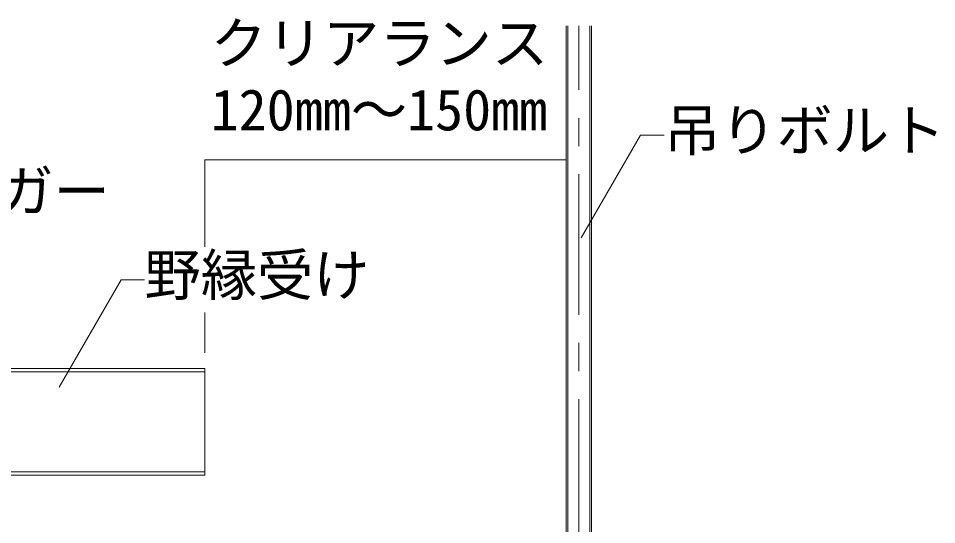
# Model space of a CAD drawing. Units: millimetres on the paper, with parts at other scales. Extents: x -196 to 194, y -140 to 138.
# Drawn here: x -42.67 to -10.02, y 85.07 to 103.08 of the extents above; entities that cross this region are included whole.
import ezdxf
from ezdxf.enums import TextEntityAlignment as Align

# ---------------------------------------------------------------- set-up
doc = ezdxf.new("R2010")
doc.units = ezdxf.units.MM
doc.linetypes.add('CHAIN1', pattern=[8, 5, -1, 1, -1])
for name, color, linetype, lineweight in [('4-0_中心線', 4, 'CHAIN1', 9), ('4-1_吊り材', 7, 'Continuous', 18), ('4-2_野縁受け', 3, 'Continuous', 18), ('4-5_寸法', 4, 'Continuous', 9), ('4-6_文字', 7, 'Continuous', 18)]:
    doc.layers.add(name, color=color, linetype=linetype, lineweight=lineweight)
doc.styles.add('ＭＳ ゴシック', font='')
doc.styles.get('ＭＳ ゴシック').set_extended_font_data('MS Gothic')

msp = doc.modelspace()

# ---------------------------------------------------------------- linework, layer by layer
at = {"layer": '4-0_中心線'}
msp.add_line((-22.746, 60.531), (-22.746, 102.807), dxfattribs=at)
at = {"layer": '4-1_吊り材'}
for p, q in [((-23.196, 78.523), (-23.196, 102.807)), ((-23.14, 78.523), (-23.14, 102.807)), ((-22.352, 102.807), (-22.352, 78.523)), ((-22.296, 78.523), (-22.296, 102.807))]:
    msp.add_line(p, q, dxfattribs=at)
at = {"layer": '4-2_野縁受け'}
for p, q in [((-49.596, 90.623), (-36.046, 90.623)), ((-49.596, 90.503), (-36.046, 90.503)), ((-36.046, 90.623), (-36.046, 86.823)), ((-43.296, 86.943), (-36.046, 86.943)), ((-43.296, 86.823), (-36.046, 86.823))]:
    msp.add_line(p, q, dxfattribs=at)
at = {"layer": '4-5_寸法'}
msp.add_line((-36.046, 92.615), (-36.046, 91.178), dxfattribs=at)
msp.add_lwpolyline([(-23.196, 98.041), (-36.046, 98.041), (-36.046, 94.955)], dxfattribs=at)
at = {"layer": '4-6_文字'}
for p, q in [((-22.658, 95.27), (-20.549, 98.924)), ((-20.549, 98.924), (-19.715, 98.924)), ((-41.225, 89.955), (-39.019, 93.776)), ((-39.019, 93.776), (-38.186, 93.776))]:
    msp.add_line(p, q, dxfattribs=at)

# ---------------------------------------------------------------- texts
at = {"layer": '4-5_寸法', "style": 'ＭＳ ゴシック'}
for s, p in [('クリアランス', (-35.838, 101.025)), ('120mm～150mm', (-35.838, 98.653))]:
    msp.add_text(s, height=1.466, dxfattribs=at).set_placement(p, align=Align.BOTTOM_LEFT)
at = {"layer": '4-6_文字', "style": 'ＭＳ ゴシック'}
for s, p in [('吊りボルト', (-19.715, 97.924)), ('ハンガー', (-47.42, 95.758)), ('野縁受け', (-38.186, 92.776))]:
    msp.add_text(s, height=1.466, dxfattribs=at).set_placement(p, align=Align.BOTTOM_LEFT)

doc.saveas('drawing.dxf')
